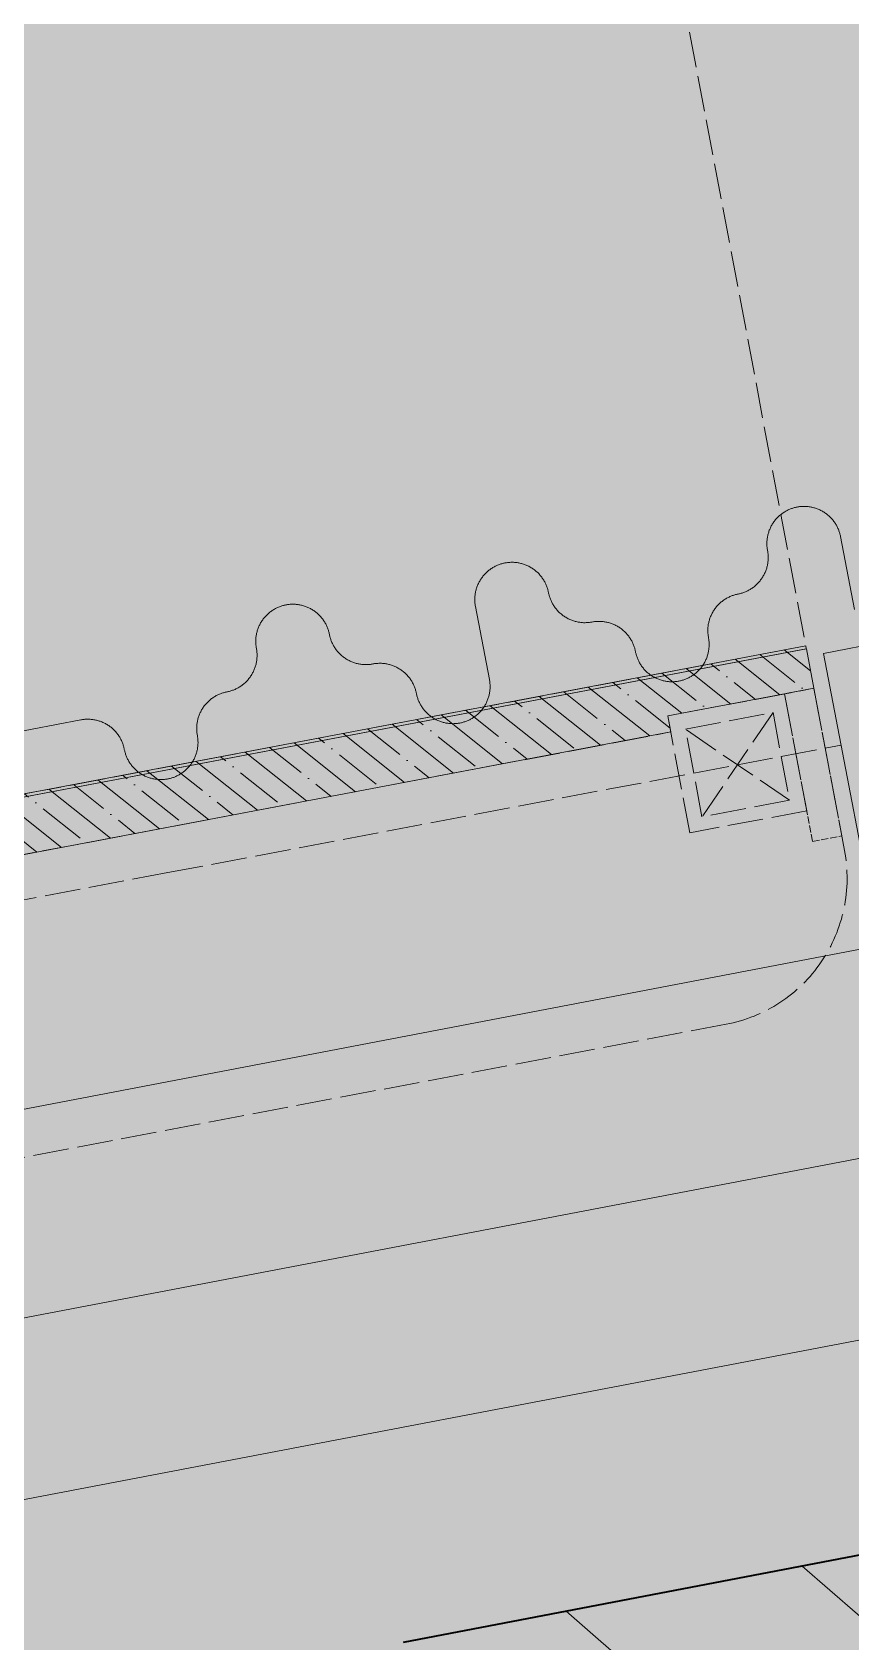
# Model space of a CAD drawing. Header units: millimetres. Extents: x 833941507 to 1669051331, y 817666127 to 1636299673.
# Drawn here: x 834548599 to 834548875, y 817983170 to 817983712 of the extents above; entities that cross this region are included whole.
import ezdxf

# ---------------------------------------------------------------- set-up
doc = ezdxf.new("R2010")
doc.units = ezdxf.units.MM
doc.header["$LTSCALE"] = 3
doc.linetypes.add('ACAD_ISO02W033', pattern=[5, 4, -1])
for name, color, linetype, lineweight in [('Hatch (LTC&CB)', 252, 'Continuous', 35), ('UAJ-08META-y', 8, 'ACAD_ISO02W033', 9), ('UAJ-08WOOD', 8, 'Continuous', 9), ('UAJ-08WOOD-h', 250, 'Continuous', 5), ('UAJ-22INWA', 6, 'Continuous', 35), ('UAJ-22INWA-h', 251, 'Continuous', 9), ('UAJ-23FLOR-h', 251, 'Continuous', 9), ('UAJ-42INFI', 1, 'Continuous', 18), ('UAJ-42INFI-h', 251, 'Continuous', 9)]:
    doc.layers.add(name, color=color, linetype=linetype, lineweight=lineweight)
doc.layers.add('UAJ-00XREF', color=7, linetype='Continuous')

# ---------------------------------------------------------------- blocks, each defined once
blk = doc.blocks.new('GBP-LTC-LB01')
at = {"layer": 'UAJ-23FLOR-h'}
h = blk.add_hatch(dxfattribs=at)
h.set_pattern_fill('EARTH,_O', color=256, scale=180, angle=45)
h.set_pattern_definition([(48.9989, (834576001.8, 818046085.3), (-112.727, 1612.5107), [1143, -1143]), (48.9989, (834575678.3, 818046366.6), (-112.727, 1612.5107), [1143, -1143]), (48.9989, (834575354.8, 818046647.8), (-112.727, 1612.5107), [1143, -1143]), (138.9989, (834575340.7, 818046849.3), (-1612.5107, -112.727), [1143, -1143]), (138.9989, (834575621.9, 818047172.8), (-1612.5107, -112.727), [1143, -1143]), (138.9989, (834575903.1, 818047496.3), (-1612.5107, -112.727), [1143, -1143])])
h.paths.add_polyline_path([(834572173.05, 818200349.17), (834310583.74, 818182062.08), (834331502.24, 817882831.69), (834364939.69, 817885169.23), (834473095.7, 818011283.6), (834480533.7, 818020120.4), (834485095.05, 818025709.55), (834491375.7, 818033619), (834497063.4, 818041013), (834493145.8, 818043678.7), (834512788.5, 818074029.25), (834518712.45, 818083675.25), (834526231.3, 818096325.1), (834534646.05, 818111073.05), (834545956, 818131981.3), (834557204.6, 818154198.8), (834564040, 818168496.8), (834570941.16, 818183576.43), (834578367.8, 818200696.3)])
h.paths.add_polyline_path([(834382131.31, 817956469.98), (834418268.73, 817958996.07), (834422062.41, 817963855.9), (834428403.04, 817964299.38), (834467239.2, 818010695.58), (834466445.21, 818021738.79), (834476097.72, 818035709.03), (834485267.1, 818048983.2), (834487014.89, 818051460.43), (834497268.33, 818067303.42), (834492893.38, 818129890.09), (834448056.59, 818126755.66), (834416896.58, 818105052.11), (834382061.37, 818080788.99), (834386167.45, 818022059.16), (834377588.38, 818021459.47)], flags=16)
edge = h.paths.add_edge_path(flags=16)
edge.add_line((834540292.29, 818142076.07), (834533466.32, 818141614.13))
edge.add_line((834533466.32, 818141614.13), (834523258.01, 818143862.71))
edge.add_line((834523258.01, 818143862.71), (834525896.87, 818155838.93))
edge.add_arc((834558382.43, 818267025.45), 115835.02, 237.2183981, 253.7131266, ccw=False)
edge.add_line((834495664.92, 818169638.25), (834498267.59, 818132356.98))
edge.add_line((834498267.59, 818132356.98), (834496346.42, 818130135.01))
edge.add_line((834496346.42, 818130135.01), (834492879.88, 818129892.67))
edge.add_line((834492879.88, 818129892.67), (834494229.58, 818110587.62))
edge.add_line((834494229.58, 818110587.62), (834496326.13, 818110708.38))
edge.add_line((834496326.13, 818110708.38), (834498420.21, 818080753.55))
edge.add_line((834498420.21, 818080753.55), (834498046.12, 818080727.4))
edge.add_line((834498046.12, 818080727.4), (834498254.52, 818077746.38))
edge.add_line((834498254.52, 818077746.38), (834503061.09, 818078082.4))
edge.add_line((834503061.09, 818078082.4), (834504979.52, 818081212.1))
edge.add_line((834504979.52, 818081212.1), (834509429.02, 818088470.93))
edge.add_line((834509429.02, 818088470.93), (834515217.16, 818097913.59))
edge.add_line((834515217.16, 818097913.59), (834526067.43, 818116415.54))
edge.add_line((834526067.43, 818116415.54), (834532489.2, 818127888.68))
edge.add_line((834532489.2, 818127888.68), (834534830.9, 818132146.3))
edge.add_line((834534830.9, 818132146.3), (834540292.29, 818142076.07))
h = blk.add_hatch(dxfattribs=at)
h.set_pattern_fill('EARTH,_O', color=256, scale=180, angle=45)
h.set_pattern_definition([(45.0000001, (-1082349.7, 54794.9), (-3e-06, 1616.4461018), [1143, -1143]), (45.0000001, (-1082652.8, 55098), (-3e-06, 1616.4461018), [1143, -1143]), (45.0000001, (-1082955.9, 55401.1), (-3e-06, 1616.4461018), [1143, -1143]), (135.0000001, (-1082955.9, 55603.1), (-1616.4461018, -3e-06), [1143, -1143]), (135.0000001, (-1082652.8, 55906.2), (-1616.4461018, -3e-06), [1143, -1143]), (135.0000001, (-1082349.7, 56209.3), (-1616.4461018, -3e-06), [1143, -1143])])
h.paths.add_polyline_path([(834669469.25, 818015499.17), (834651080.82, 818014213.79), (834651091.33, 818014066.03), (834669479.76, 818015351.52)], flags=16)
edge = h.paths.add_edge_path()
edge.add_arc((834611763.61, 818123015.07), 22001.28, 94.000719, 118.688683)
edge.add_line((834601201.89, 818142315.5), (834593918.34, 818141228.38))
edge.add_arc((834611768.4, 818123014.03), 25502.69, 93.997159, 134.421275, ccw=False)
edge.add_line((834609990.68, 818148454.69), (834618164.36, 818149025.84))
edge.add_line((834618164.36, 818149025.84), (834618408.29, 818145534.91))
edge.add_line((834618408.29, 818145534.91), (834616365.41, 818145392.16))
edge.add_line((834616365.41, 818145392.16), (834616609.39, 818141900.69))
edge.add_line((834616609.39, 818141900.69), (834611621.55, 818141552.15))
edge.add_line((834611621.55, 818141552.15), (834611377.61, 818145043.07))
edge.add_line((834611377.61, 818145043.07), (834610228.61, 818144962.74))
h.paths.add_polyline_path([(834673232.94, 818197365.88), (834607546.49, 818192773.89), (834599172.5, 818174435.3), (834588349.1, 818152374.5), (834578621.55, 818133890.65), (834568418.3, 818115665.3), (834556456.7, 818095618.3), (834546606.4, 818080041.6), (834532219.3, 818058623.75), (834523692.15, 818046595.75), (834515683.5, 818035708.5), (834508244.2, 818025929.9), (834500656.3, 818016266.1), (834489786.8, 818002934.1), (834483448.3, 817995421.3), (834478637.6, 817989841.7), (834458453.75, 817967379.3), (834441506.5, 817949096.36), (834383075.75, 817886437.08), (834482026.69, 817893354.51), (834551919.04, 817920008.6), (834634905.13, 817930637.13), (834634023, 817939309.35), (834633770.07, 817941795.89), (834633577.69, 817943687.02), (834508697.04, 817930983.61), (834507053.46, 817930191.44), (834506409.46, 817939426.96), (834507656.94, 817945566.73), (834503417.08, 818006767.03), (834503064.37, 818011762.67), (834514052.91, 818025791.94), (834520784.65, 818034889.35), (834526318.86, 818042436.94), (834532381.69, 818050705.63), (834536345.72, 818056472.68), (834542258.41, 818065225.62), (834550405.86, 818077286.91), (834561579, 818095001.96), (834574522.66, 818117080.03), (834587768.88, 818140310.21), (834609774.13, 818143594.98), (834610001.97, 818140335.89), (834634252.54, 818142031.47), (834636806.9, 818105492.47), (834642791.48, 818105913.75), (834646278.56, 818056032.58), (834640293.17, 818055614.16), (834643382.34, 818011424.91), (834641138.41, 818011267.96), (834645775.78, 817944927.87), (834639048.36, 817944243.52), (834640362.12, 817931328.11), (834651070.39, 817932706.91), (834650587.67, 817936476.13), (834685105.74, 817940896.86), (834685588.46, 817937127.64), (834691373.79, 817937868.57)])
blk = doc.blocks.new('inf_010')
at = {"layer": 'UAJ-42INFI'}
for points in [[(889561163.93, 757792734.87), (889561163.9, 757792735.15), (889561163.85, 757792735.42), (889561163.8, 757792735.7), (889561163.75, 757792735.98), (889561163.69, 757792736.26), (889561163.62, 757792736.54), (889561163.54, 757792736.82), (889561163.45, 757792737.1), (889561163.36, 757792737.39), (889561163.26, 757792737.67), (889561163.16, 757792737.95), (889561163.04, 757792738.23), (889561162.92, 757792738.51), (889561162.79, 757792738.78), (889561162.66, 757792739.06), (889561162.51, 757792739.33), (889561162.36, 757792739.61), (889561162.2, 757792739.87), (889561162.04, 757792740.14), (889561161.86, 757792740.4), (889561161.68, 757792740.66), (889561161.49, 757792740.92), (889561161.3, 757792741.17), (889561161.09, 757792741.42), (889561160.89, 757792741.66), (889561160.67, 757792741.9), (889561160.45, 757792742.13), (889561160.22, 757792742.36), (889561159.98, 757792742.58), (889561159.74, 757792742.8), (889561159.5, 757792743.01), (889561159.24, 757792743.21), (889561158.99, 757792743.41), (889561158.73, 757792743.6), (889561158.46, 757792743.78), (889561158.19, 757792743.96), (889561157.91, 757792744.12), (889561157.63, 757792744.29), (889561157.35, 757792744.44), (889561157.07, 757792744.58), (889561156.78, 757792744.72), (889561156.49, 757792744.85), (889561156.19, 757792744.98), (889561155.9, 757792745.09), (889561155.6, 757792745.2), (889561155.31, 757792745.3), (889561155.01, 757792745.39), (889561154.71, 757792745.47), (889561154.41, 757792745.54), (889561154.11, 757792745.61), (889561153.81, 757792745.67), (889561153.51, 757792745.72), (889561153.21, 757792745.77), (889561152.91, 757792745.81), (889561152.61, 757792745.83), (889561152.32, 757792745.86), (889561152.02, 757792745.87), (889561151.73, 757792745.88), (889561151.44, 757792745.88), (889561151.15, 757792745.88), (889561150.87, 757792745.87), (889561150.59, 757792745.85), (889561150.31, 757792745.82), (889561150.03, 757792745.79), (889561149.76, 757792745.76), (889561149.48, 757792745.72), (889561149.2, 757792745.67), (889561148.92, 757792745.61), (889561148.64, 757792745.55), (889561148.36, 757792745.48), (889561148.08, 757792745.4), (889561147.8, 757792745.32), (889561147.52, 757792745.22), (889561147.24, 757792745.13), (889561146.96, 757792745.02), (889561146.68, 757792744.91), (889561146.4, 757792744.78), (889561146.12, 757792744.66), (889561145.84, 757792744.52), (889561145.57, 757792744.37), (889561145.3, 757792744.22), (889561145.03, 757792744.06), (889561144.76, 757792743.9), (889561144.5, 757792743.72), (889561144.24, 757792743.54), (889561143.98, 757792743.35), (889561143.73, 757792743.16), (889561143.48, 757792742.96), (889561143.24, 757792742.75), (889561143, 757792742.53), (889561142.77, 757792742.31), (889561142.54, 757792742.08), (889561142.32, 757792741.85), (889561142.11, 757792741.6), (889561141.9, 757792741.36), (889561141.69, 757792741.11), (889561141.5, 757792740.85), (889561141.31, 757792740.59), (889561141.12, 757792740.32), (889561140.95, 757792740.05), (889561140.78, 757792739.78), (889561140.62, 757792739.5), (889561140.46, 757792739.21), (889561140.32, 757792738.93), (889561140.18, 757792738.64), (889561140.05, 757792738.35), (889561139.93, 757792738.06), (889561139.81, 757792737.76), (889561139.71, 757792737.46), (889561139.61, 757792737.17), (889561139.52, 757792736.87), (889561139.43, 757792736.57), (889561139.36, 757792736.27), (889561139.29, 757792735.97), (889561139.23, 757792735.67), (889561139.18, 757792735.37), (889561139.13, 757792735.07), (889561139.1, 757792734.77), (889561139.07, 757792734.47), (889561139.05, 757792734.18), (889561139.03, 757792733.88), (889561139.02, 757792733.59), (889561139.02, 757792733.3), (889561139.03, 757792733.02), (889561139.04, 757792732.73), (889561139.06, 757792732.45), (889561139.08, 757792732.17), (889561139.11, 757792731.9)], [(889561064.64, 757792722.97), (889561064.61, 757792723.25), (889561064.56, 757792723.52), (889561064.51, 757792723.8), (889561064.46, 757792724.08), (889561064.4, 757792724.36), (889561064.33, 757792724.64), (889561064.25, 757792724.92), (889561064.16, 757792725.2), (889561064.07, 757792725.49), (889561063.97, 757792725.77), (889561063.87, 757792726.05), (889561063.75, 757792726.33), (889561063.63, 757792726.61), (889561063.5, 757792726.88), (889561063.37, 757792727.16), (889561063.22, 757792727.43), (889561063.07, 757792727.71), (889561062.91, 757792727.97), (889561062.75, 757792728.24), (889561062.57, 757792728.5), (889561062.39, 757792728.76), (889561062.2, 757792729.02), (889561062.01, 757792729.27), (889561061.81, 757792729.52), (889561061.6, 757792729.76), (889561061.38, 757792730), (889561061.16, 757792730.23), (889561060.93, 757792730.46), (889561060.69, 757792730.68), (889561060.45, 757792730.9), (889561060.21, 757792731.11), (889561059.96, 757792731.31), (889561059.7, 757792731.51), (889561059.44, 757792731.7), (889561059.17, 757792731.88), (889561058.9, 757792732.06), (889561058.62, 757792732.22), (889561058.35, 757792732.39), (889561058.06, 757792732.54), (889561057.78, 757792732.68), (889561057.49, 757792732.82), (889561057.2, 757792732.95), (889561056.91, 757792733.08), (889561056.61, 757792733.19), (889561056.31, 757792733.3), (889561056.02, 757792733.4), (889561055.72, 757792733.49), (889561055.42, 757792733.57), (889561055.12, 757792733.65), (889561054.82, 757792733.71), (889561054.52, 757792733.77), (889561054.22, 757792733.82), (889561053.92, 757792733.87), (889561053.62, 757792733.91), (889561053.32, 757792733.93), (889561053.03, 757792733.96), (889561052.73, 757792733.97), (889561052.44, 757792733.98), (889561052.15, 757792733.98), (889561051.87, 757792733.98), (889561051.58, 757792733.97), (889561051.3, 757792733.95), (889561051.02, 757792733.92), (889561050.74, 757792733.89), (889561050.47, 757792733.86), (889561050.19, 757792733.82), (889561049.91, 757792733.77), (889561049.63, 757792733.71), (889561049.35, 757792733.65), (889561049.07, 757792733.58), (889561048.79, 757792733.5), (889561048.51, 757792733.42), (889561048.23, 757792733.32), (889561047.95, 757792733.23), (889561047.67, 757792733.12), (889561047.39, 757792733.01), (889561047.11, 757792732.88), (889561046.83, 757792732.76), (889561046.55, 757792732.62), (889561046.28, 757792732.47), (889561046.01, 757792732.32), (889561045.74, 757792732.16), (889561045.47, 757792732), (889561045.21, 757792731.82), (889561044.95, 757792731.64), (889561044.69, 757792731.45), (889561044.44, 757792731.26), (889561044.19, 757792731.06), (889561043.95, 757792730.85), (889561043.71, 757792730.63), (889561043.48, 757792730.41), (889561043.25, 757792730.18), (889561043.03, 757792729.95), (889561042.82, 757792729.71), (889561042.61, 757792729.46), (889561042.4, 757792729.21), (889561042.21, 757792728.95), (889561042.02, 757792728.69), (889561041.83, 757792728.42), (889561041.66, 757792728.15), (889561041.49, 757792727.88), (889561041.33, 757792727.6), (889561041.18, 757792727.31), (889561041.03, 757792727.03), (889561040.89, 757792726.74), (889561040.76, 757792726.45), (889561040.64, 757792726.16), (889561040.52, 757792725.86), (889561040.42, 757792725.56), (889561040.32, 757792725.27), (889561040.23, 757792724.97), (889561040.14, 757792724.67), (889561040.07, 757792724.37), (889561040, 757792724.07), (889561039.94, 757792723.77), (889561039.89, 757792723.47), (889561039.85, 757792723.17), (889561039.81, 757792722.87), (889561039.78, 757792722.57), (889561039.76, 757792722.28), (889561039.74, 757792721.98), (889561039.73, 757792721.69), (889561039.73, 757792721.4), (889561039.74, 757792721.12), (889561039.75, 757792720.83), (889561039.77, 757792720.55), (889561039.79, 757792720.27), (889561039.82, 757792720)], [(889561166.91, 757792710.05), (889561163.93, 757792734.87)], [(889561139.11, 757792731.9), (889561139.14, 757792731.62), (889561139.16, 757792731.34), (889561139.18, 757792731.06), (889561139.19, 757792730.77), (889561139.2, 757792730.49), (889561139.2, 757792730.2), (889561139.19, 757792729.91), (889561139.17, 757792729.61), (889561139.15, 757792729.32), (889561139.12, 757792729.02), (889561139.08, 757792728.72), (889561139.04, 757792728.42), (889561138.99, 757792728.12), (889561138.93, 757792727.82), (889561138.86, 757792727.52), (889561138.79, 757792727.22), (889561138.7, 757792726.92), (889561138.61, 757792726.62), (889561138.51, 757792726.33), (889561138.41, 757792726.03), (889561138.29, 757792725.73), (889561138.17, 757792725.44), (889561138.04, 757792725.15), (889561137.9, 757792724.86), (889561137.75, 757792724.58), (889561137.6, 757792724.29), (889561137.44, 757792724.01), (889561137.27, 757792723.74), (889561137.1, 757792723.47), (889561136.91, 757792723.2), (889561136.72, 757792722.94), (889561136.53, 757792722.68), (889561136.32, 757792722.43), (889561136.11, 757792722.19), (889561135.9, 757792721.94), (889561135.68, 757792721.71), (889561135.45, 757792721.48), (889561135.22, 757792721.26), (889561134.98, 757792721.04), (889561134.73, 757792720.83), (889561134.49, 757792720.63), (889561134.24, 757792720.44), (889561133.98, 757792720.25), (889561133.72, 757792720.07), (889561133.46, 757792719.89), (889561133.19, 757792719.73), (889561132.92, 757792719.57), (889561132.65, 757792719.42), (889561132.38, 757792719.27), (889561132.1, 757792719.13), (889561131.82, 757792719.01), (889561131.54, 757792718.88), (889561131.26, 757792718.77), (889561130.98, 757792718.66), (889561130.7, 757792718.57), (889561130.42, 757792718.47), (889561130.14, 757792718.39), (889561129.86, 757792718.31), (889561129.58, 757792718.24), (889561129.3, 757792718.18), (889561129.02, 757792718.12), (889561128.74, 757792718.08), (889561128.46, 757792718.03), (889561128.19, 757792718)], [(889560990.18, 757792714.05), (889560990.14, 757792714.32), (889560990.1, 757792714.6), (889560990.05, 757792714.88), (889560989.99, 757792715.15), (889560989.93, 757792715.43), (889560989.86, 757792715.72), (889560989.78, 757792716), (889560989.7, 757792716.28), (889560989.61, 757792716.56), (889560989.51, 757792716.84), (889560989.4, 757792717.12), (889560989.29, 757792717.4), (889560989.17, 757792717.68), (889560989.04, 757792717.96), (889560988.9, 757792718.24), (889560988.76, 757792718.51), (889560988.6, 757792718.78), (889560988.45, 757792719.05), (889560988.28, 757792719.32), (889560988.11, 757792719.58), (889560987.92, 757792719.84), (889560987.74, 757792720.09), (889560987.54, 757792720.35), (889560987.34, 757792720.59), (889560987.13, 757792720.84), (889560986.91, 757792721.08), (889560986.69, 757792721.31), (889560986.46, 757792721.54), (889560986.23, 757792721.76), (889560985.99, 757792721.97), (889560985.74, 757792722.18), (889560985.49, 757792722.39), (889560985.23, 757792722.58), (889560984.97, 757792722.77), (889560984.7, 757792722.95), (889560984.43, 757792723.13), (889560984.16, 757792723.3), (889560983.88, 757792723.46), (889560983.6, 757792723.61), (889560983.31, 757792723.76), (889560983.02, 757792723.9), (889560982.73, 757792724.03), (889560982.44, 757792724.15), (889560982.14, 757792724.27), (889560981.85, 757792724.37), (889560981.55, 757792724.47), (889560981.25, 757792724.56), (889560980.95, 757792724.65), (889560980.65, 757792724.72), (889560980.35, 757792724.79), (889560980.05, 757792724.85), (889560979.75, 757792724.9), (889560979.45, 757792724.94), (889560979.15, 757792724.98), (889560978.86, 757792725.01), (889560978.56, 757792725.03), (889560978.27, 757792725.05), (889560977.97, 757792725.06), (889560977.69, 757792725.06), (889560977.4, 757792725.05), (889560977.11, 757792725.04), (889560976.83, 757792725.02), (889560976.55, 757792725), (889560976.28, 757792724.97), (889560976, 757792724.93), (889560975.72, 757792724.89), (889560975.45, 757792724.84), (889560975.17, 757792724.79), (889560974.89, 757792724.72), (889560974.61, 757792724.65), (889560974.32, 757792724.58), (889560974.04, 757792724.49), (889560973.76, 757792724.4), (889560973.48, 757792724.3), (889560973.2, 757792724.19), (889560972.92, 757792724.08), (889560972.64, 757792723.96), (889560972.36, 757792723.83), (889560972.09, 757792723.69), (889560971.81, 757792723.55), (889560971.54, 757792723.4), (889560971.27, 757792723.24), (889560971.01, 757792723.07), (889560970.74, 757792722.9), (889560970.48, 757792722.72), (889560970.23, 757792722.53), (889560969.98, 757792722.33), (889560969.73, 757792722.13), (889560969.48, 757792721.92), (889560969.25, 757792721.71), (889560969.01, 757792721.48), (889560968.79, 757792721.26), (889560968.56, 757792721.02), (889560968.35, 757792720.78), (889560968.14, 757792720.53), (889560967.94, 757792720.28), (889560967.74, 757792720.02), (889560967.55, 757792719.76), (889560967.37, 757792719.5), (889560967.19, 757792719.23), (889560967.02, 757792718.95), (889560966.86, 757792718.67), (889560966.71, 757792718.39), (889560966.56, 757792718.1), (889560966.42, 757792717.82), (889560966.29, 757792717.53), (889560966.17, 757792717.23), (889560966.06, 757792716.94), (889560965.95, 757792716.64), (889560965.85, 757792716.34), (889560965.76, 757792716.04), (889560965.68, 757792715.74), (889560965.6, 757792715.44), (889560965.53, 757792715.14), (889560965.47, 757792714.84), (889560965.42, 757792714.54), (889560965.38, 757792714.24), (889560965.34, 757792713.95), (889560965.31, 757792713.65), (889560965.29, 757792713.35), (889560965.27, 757792713.06), (889560965.27, 757792712.77), (889560965.26, 757792712.48), (889560965.27, 757792712.19), (889560965.28, 757792711.91), (889560965.3, 757792711.62), (889560965.32, 757792711.35), (889560965.35, 757792711.07)], [(889561078.54, 757792712.05), (889561078.27, 757792712.02), (889561077.99, 757792711.99), (889561077.7, 757792711.97), (889561077.42, 757792711.96), (889561077.13, 757792711.96), (889561076.84, 757792711.96), (889561076.55, 757792711.97), (889561076.26, 757792711.98), (889561075.96, 757792712.01), (889561075.67, 757792712.03), (889561075.37, 757792712.07), (889561075.07, 757792712.12), (889561074.77, 757792712.17), (889561074.47, 757792712.23), (889561074.17, 757792712.3), (889561073.87, 757792712.37), (889561073.57, 757792712.45), (889561073.27, 757792712.54), (889561072.97, 757792712.64), (889561072.67, 757792712.75), (889561072.38, 757792712.86), (889561072.09, 757792712.99), (889561071.8, 757792713.12), (889561071.51, 757792713.26), (889561071.22, 757792713.4), (889561070.94, 757792713.56), (889561070.66, 757792713.72), (889561070.39, 757792713.88), (889561070.11, 757792714.06), (889561069.85, 757792714.24), (889561069.59, 757792714.43), (889561069.33, 757792714.63), (889561069.08, 757792714.83), (889561068.83, 757792715.04), (889561068.59, 757792715.26), (889561068.36, 757792715.48), (889561068.13, 757792715.71), (889561067.9, 757792715.94), (889561067.69, 757792716.18), (889561067.48, 757792716.42), (889561067.28, 757792716.67), (889561067.08, 757792716.92), (889561066.89, 757792717.18), (889561066.71, 757792717.44), (889561066.54, 757792717.7), (889561066.37, 757792717.97), (889561066.21, 757792718.23), (889561066.06, 757792718.51), (889561065.92, 757792718.78), (889561065.78, 757792719.06), (889561065.65, 757792719.33), (889561065.53, 757792719.61), (889561065.42, 757792719.89), (889561065.31, 757792720.17), (889561065.21, 757792720.45), (889561065.12, 757792720.74), (889561065.04, 757792721.02), (889561064.96, 757792721.3), (889561064.89, 757792721.58), (889561064.83, 757792721.86), (889561064.77, 757792722.14), (889561064.72, 757792722.42), (889561064.68, 757792722.7), (889561064.64, 757792722.97)], [(889561039.82, 757792720), (889561042.8, 757792695.17)], [(889561128.19, 757792718), (889561127.91, 757792717.96), (889561127.63, 757792717.92), (889561127.36, 757792717.87), (889561127.08, 757792717.81), (889561126.8, 757792717.75), (889561126.52, 757792717.68), (889561126.23, 757792717.6), (889561125.95, 757792717.52), (889561125.67, 757792717.43), (889561125.39, 757792717.33), (889561125.11, 757792717.22), (889561124.83, 757792717.11), (889561124.55, 757792716.99), (889561124.27, 757792716.86), (889561124, 757792716.72), (889561123.72, 757792716.58), (889561123.45, 757792716.43), (889561123.18, 757792716.27), (889561122.91, 757792716.1), (889561122.65, 757792715.93), (889561122.39, 757792715.75), (889561122.14, 757792715.56), (889561121.88, 757792715.36), (889561121.64, 757792715.16), (889561121.39, 757792714.95), (889561121.16, 757792714.73), (889561120.92, 757792714.51), (889561120.7, 757792714.28), (889561120.47, 757792714.05), (889561120.26, 757792713.81), (889561120.05, 757792713.56), (889561119.85, 757792713.31), (889561119.65, 757792713.05), (889561119.46, 757792712.79), (889561119.28, 757792712.52), (889561119.1, 757792712.25), (889561118.93, 757792711.98), (889561118.77, 757792711.7), (889561118.62, 757792711.42), (889561118.47, 757792711.13), (889561118.33, 757792710.84), (889561118.2, 757792710.55), (889561118.08, 757792710.26), (889561117.97, 757792709.96), (889561117.86, 757792709.67), (889561117.76, 757792709.37), (889561117.67, 757792709.07), (889561117.59, 757792708.77), (889561117.51, 757792708.47), (889561117.44, 757792708.17), (889561117.38, 757792707.87), (889561117.33, 757792707.57), (889561117.29, 757792707.27), (889561117.25, 757792706.97), (889561117.22, 757792706.68), (889561117.2, 757792706.38), (889561117.18, 757792706.09), (889561117.18, 757792705.8), (889561117.17, 757792705.51), (889561117.18, 757792705.22), (889561117.19, 757792704.93), (889561117.21, 757792704.65), (889561117.23, 757792704.37), (889561117.26, 757792704.1)], [(889560965.35, 757792711.07), (889560965.38, 757792710.79), (889560965.41, 757792710.52), (889560965.42, 757792710.23), (889560965.44, 757792709.95), (889560965.44, 757792709.66), (889560965.44, 757792709.37), (889560965.43, 757792709.08), (889560965.42, 757792708.79), (889560965.39, 757792708.49), (889560965.36, 757792708.19), (889560965.33, 757792707.9), (889560965.28, 757792707.6), (889560965.23, 757792707.3), (889560965.17, 757792707), (889560965.1, 757792706.7), (889560965.03, 757792706.4), (889560964.95, 757792706.1), (889560964.86, 757792705.8), (889560964.76, 757792705.5), (889560964.65, 757792705.2), (889560964.54, 757792704.91), (889560964.41, 757792704.62), (889560964.28, 757792704.32), (889560964.14, 757792704.04), (889560964, 757792703.75), (889560963.84, 757792703.47), (889560963.68, 757792703.19), (889560963.51, 757792702.91), (889560963.34, 757792702.64), (889560963.16, 757792702.38), (889560962.97, 757792702.12), (889560962.77, 757792701.86), (889560962.57, 757792701.61), (889560962.36, 757792701.36), (889560962.14, 757792701.12), (889560961.92, 757792700.88), (889560961.69, 757792700.66), (889560961.46, 757792700.43), (889560961.22, 757792700.22), (889560960.98, 757792700.01), (889560960.73, 757792699.81), (889560960.48, 757792699.61), (889560960.22, 757792699.42), (889560959.96, 757792699.24), (889560959.7, 757792699.07), (889560959.43, 757792698.9), (889560959.17, 757792698.74), (889560958.89, 757792698.59), (889560958.62, 757792698.45), (889560958.34, 757792698.31), (889560958.07, 757792698.18), (889560957.79, 757792698.06), (889560957.51, 757792697.95), (889560957.23, 757792697.84), (889560956.94, 757792697.74), (889560956.66, 757792697.65), (889560956.38, 757792697.57), (889560956.1, 757792697.49), (889560955.82, 757792697.42), (889560955.54, 757792697.36), (889560955.26, 757792697.3), (889560954.98, 757792697.25), (889560954.7, 757792697.21), (889560954.43, 757792697.17)], [(889561004.07, 757792703.12), (889561003.8, 757792703.09), (889561003.52, 757792703.07), (889561003.24, 757792703.05), (889561002.95, 757792703.04), (889561002.67, 757792703.03), (889561002.38, 757792703.03), (889561002.08, 757792703.04), (889561001.79, 757792703.06), (889561001.5, 757792703.08), (889561001.2, 757792703.11), (889561000.9, 757792703.15), (889561000.6, 757792703.19), (889561000.3, 757792703.24), (889561000, 757792703.3), (889560999.7, 757792703.37), (889560999.4, 757792703.45), (889560999.1, 757792703.53), (889560998.8, 757792703.62), (889560998.5, 757792703.72), (889560998.21, 757792703.82), (889560997.91, 757792703.94), (889560997.62, 757792704.06), (889560997.33, 757792704.19), (889560997.04, 757792704.33), (889560996.75, 757792704.48), (889560996.47, 757792704.63), (889560996.19, 757792704.79), (889560995.92, 757792704.96), (889560995.65, 757792705.14), (889560995.38, 757792705.32), (889560995.12, 757792705.51), (889560994.86, 757792705.7), (889560994.61, 757792705.91), (889560994.36, 757792706.12), (889560994.12, 757792706.33), (889560993.89, 757792706.56), (889560993.66, 757792706.78), (889560993.44, 757792707.02), (889560993.22, 757792707.25), (889560993.01, 757792707.5), (889560992.81, 757792707.74), (889560992.61, 757792708), (889560992.43, 757792708.25), (889560992.25, 757792708.51), (889560992.07, 757792708.77), (889560991.9, 757792709.04), (889560991.75, 757792709.31), (889560991.59, 757792709.58), (889560991.45, 757792709.86), (889560991.31, 757792710.13), (889560991.19, 757792710.41), (889560991.06, 757792710.69), (889560990.95, 757792710.97), (889560990.84, 757792711.25), (889560990.74, 757792711.53), (889560990.65, 757792711.81), (889560990.57, 757792712.09), (889560990.49, 757792712.37), (889560990.42, 757792712.66), (889560990.36, 757792712.94), (889560990.3, 757792713.22), (889560990.25, 757792713.49), (889560990.21, 757792713.77), (889560990.18, 757792714.05)], [(889561092.44, 757792701.12), (889561092.4, 757792701.4), (889561092.36, 757792701.67), (889561092.31, 757792701.95), (889561092.26, 757792702.23), (889561092.19, 757792702.51), (889561092.12, 757792702.79), (889561092.05, 757792703.07), (889561091.96, 757792703.36), (889561091.87, 757792703.64), (889561091.77, 757792703.92), (889561091.67, 757792704.2), (889561091.55, 757792704.48), (889561091.43, 757792704.76), (889561091.3, 757792705.04), (889561091.16, 757792705.31), (889561091.02, 757792705.59), (889561090.87, 757792705.86), (889561090.71, 757792706.13), (889561090.54, 757792706.39), (889561090.37, 757792706.66), (889561090.19, 757792706.92), (889561090, 757792707.17), (889561089.81, 757792707.42), (889561089.6, 757792707.67), (889561089.39, 757792707.91), (889561089.18, 757792708.15), (889561088.96, 757792708.39), (889561088.73, 757792708.61), (889561088.49, 757792708.83), (889561088.25, 757792709.05), (889561088, 757792709.26), (889561087.75, 757792709.46), (889561087.5, 757792709.66), (889561087.23, 757792709.85), (889561086.97, 757792710.03), (889561086.7, 757792710.21), (889561086.42, 757792710.38), (889561086.14, 757792710.54), (889561085.86, 757792710.69), (889561085.58, 757792710.84), (889561085.29, 757792710.98), (889561085, 757792711.11), (889561084.7, 757792711.23), (889561084.41, 757792711.34), (889561084.11, 757792711.45), (889561083.81, 757792711.55), (889561083.51, 757792711.64), (889561083.21, 757792711.72), (889561082.91, 757792711.8), (889561082.61, 757792711.87), (889561082.31, 757792711.92), (889561082.01, 757792711.98), (889561081.71, 757792712.02), (889561081.42, 757792712.06), (889561081.12, 757792712.09), (889561080.82, 757792712.11), (889561080.53, 757792712.13), (889561080.24, 757792712.13), (889561079.95, 757792712.13), (889561079.66, 757792712.13), (889561079.38, 757792712.12), (889561079.1, 757792712.1), (889561078.82, 757792712.08), (889561078.54, 757792712.05)], [(889561017.97, 757792692.2), (889561017.94, 757792692.47), (889561017.89, 757792692.75), (889561017.84, 757792693.03), (889561017.79, 757792693.31), (889561017.73, 757792693.59), (889561017.66, 757792693.87), (889561017.58, 757792694.15), (889561017.49, 757792694.43), (889561017.4, 757792694.71), (889561017.3, 757792694.99), (889561017.2, 757792695.28), (889561017.08, 757792695.56), (889561016.96, 757792695.83), (889561016.83, 757792696.11), (889561016.7, 757792696.39), (889561016.55, 757792696.66), (889561016.4, 757792696.93), (889561016.24, 757792697.2), (889561016.08, 757792697.47), (889561015.9, 757792697.73), (889561015.72, 757792697.99), (889561015.53, 757792698.25), (889561015.34, 757792698.5), (889561015.14, 757792698.75), (889561014.93, 757792698.99), (889561014.71, 757792699.23), (889561014.49, 757792699.46), (889561014.26, 757792699.69), (889561014.02, 757792699.91), (889561013.78, 757792700.13), (889561013.54, 757792700.33), (889561013.29, 757792700.54), (889561013.03, 757792700.73), (889561012.77, 757792700.92), (889561012.5, 757792701.11), (889561012.23, 757792701.28), (889561011.95, 757792701.45), (889561011.68, 757792701.61), (889561011.39, 757792701.77), (889561011.11, 757792701.91), (889561010.82, 757792702.05), (889561010.53, 757792702.18), (889561010.24, 757792702.3), (889561009.94, 757792702.42), (889561009.64, 757792702.52), (889561009.35, 757792702.62), (889561009.05, 757792702.71), (889561008.75, 757792702.8), (889561008.45, 757792702.87), (889561008.15, 757792702.94), (889561007.85, 757792703), (889561007.55, 757792703.05), (889561007.25, 757792703.1), (889561006.95, 757792703.13), (889561006.65, 757792703.16), (889561006.36, 757792703.18), (889561006.06, 757792703.2), (889561005.77, 757792703.21), (889561005.48, 757792703.21), (889561005.2, 757792703.2), (889561004.91, 757792703.19), (889561004.63, 757792703.18), (889561004.35, 757792703.15), (889561004.07, 757792703.12)], [(889561117.26, 757792704.1), (889561117.29, 757792703.82), (889561117.32, 757792703.54), (889561117.33, 757792703.26), (889561117.35, 757792702.98), (889561117.35, 757792702.69), (889561117.35, 757792702.4), (889561117.34, 757792702.11), (889561117.33, 757792701.81), (889561117.3, 757792701.52), (889561117.27, 757792701.22), (889561117.24, 757792700.92), (889561117.19, 757792700.63), (889561117.14, 757792700.33), (889561117.08, 757792700.03), (889561117.01, 757792699.72), (889561116.94, 757792699.42), (889561116.86, 757792699.12), (889561116.76, 757792698.83), (889561116.67, 757792698.53), (889561116.56, 757792698.23), (889561116.44, 757792697.94), (889561116.32, 757792697.64), (889561116.19, 757792697.35), (889561116.05, 757792697.06), (889561115.91, 757792696.78), (889561115.75, 757792696.5), (889561115.59, 757792696.22), (889561115.42, 757792695.94), (889561115.25, 757792695.67), (889561115.07, 757792695.4), (889561114.88, 757792695.14), (889561114.68, 757792694.89), (889561114.48, 757792694.63), (889561114.27, 757792694.39), (889561114.05, 757792694.15), (889561113.83, 757792693.91), (889561113.6, 757792693.68), (889561113.37, 757792693.46), (889561113.13, 757792693.25), (889561112.89, 757792693.04), (889561112.64, 757792692.83), (889561112.39, 757792692.64), (889561112.13, 757792692.45), (889561111.87, 757792692.27), (889561111.61, 757792692.09), (889561111.34, 757792691.93), (889561111.07, 757792691.77), (889561110.8, 757792691.62), (889561110.53, 757792691.47), (889561110.25, 757792691.34), (889561109.98, 757792691.21), (889561109.7, 757792691.09), (889561109.42, 757792690.97), (889561109.14, 757792690.87), (889561108.85, 757792690.77), (889561108.57, 757792690.68), (889561108.29, 757792690.59), (889561108.01, 757792690.52), (889561107.73, 757792690.45), (889561107.45, 757792690.38), (889561107.17, 757792690.33), (889561106.89, 757792690.28), (889561106.61, 757792690.24), (889561106.34, 757792690.2), (889561106.06, 757792690.17), (889561105.78, 757792690.15), (889561105.5, 757792690.13), (889561105.22, 757792690.12), (889561104.93, 757792690.11), (889561104.64, 757792690.11), (889561104.35, 757792690.12), (889561104.06, 757792690.14), (889561103.76, 757792690.16), (889561103.46, 757792690.19), (889561103.17, 757792690.22), (889561102.87, 757792690.27), (889561102.57, 757792690.32), (889561102.27, 757792690.38), (889561101.97, 757792690.45), (889561101.67, 757792690.52), (889561101.37, 757792690.61), (889561101.07, 757792690.7), (889561100.77, 757792690.8), (889561100.47, 757792690.9), (889561100.18, 757792691.02), (889561099.88, 757792691.14), (889561099.59, 757792691.27), (889561099.3, 757792691.41), (889561099.02, 757792691.55), (889561098.74, 757792691.71), (889561098.46, 757792691.87), (889561098.18, 757792692.04), (889561097.91, 757792692.21), (889561097.65, 757792692.4), (889561097.38, 757792692.59), (889561097.13, 757792692.78), (889561096.87, 757792692.99), (889561096.63, 757792693.2), (889561096.39, 757792693.41), (889561096.15, 757792693.63), (889561095.92, 757792693.86), (889561095.7, 757792694.09), (889561095.49, 757792694.33), (889561095.28, 757792694.57), (889561095.07, 757792694.82), (889561094.88, 757792695.07), (889561094.69, 757792695.33), (889561094.51, 757792695.59), (889561094.34, 757792695.85), (889561094.17, 757792696.12), (889561094.01, 757792696.39), (889561093.86, 757792696.66), (889561093.71, 757792696.93), (889561093.58, 757792697.21), (889561093.45, 757792697.49), (889561093.33, 757792697.77), (889561093.21, 757792698.05), (889561093.11, 757792698.33), (889561093.01, 757792698.61), (889561092.92, 757792698.89), (889561092.83, 757792699.17), (889561092.76, 757792699.45), (889561092.69, 757792699.73), (889561092.62, 757792700.01), (889561092.57, 757792700.29), (889561092.52, 757792700.57), (889561092.48, 757792700.85), (889561092.44, 757792701.12)], [(889560954.43, 757792697.17), (889560954.15, 757792697.14), (889560953.88, 757792697.09), (889560953.6, 757792697.04), (889560953.32, 757792696.99), (889560953.04, 757792696.92), (889560952.76, 757792696.85), (889560952.48, 757792696.78), (889560952.2, 757792696.69), (889560951.91, 757792696.6), (889560951.63, 757792696.5), (889560951.35, 757792696.4), (889560951.07, 757792696.28), (889560950.79, 757792696.16), (889560950.52, 757792696.03), (889560950.24, 757792695.9), (889560949.97, 757792695.75), (889560949.69, 757792695.6), (889560949.42, 757792695.44), (889560949.16, 757792695.28), (889560948.9, 757792695.1), (889560948.64, 757792694.92), (889560948.38, 757792694.73), (889560948.13, 757792694.54), (889560947.88, 757792694.33), (889560947.64, 757792694.13), (889560947.4, 757792693.91), (889560947.17, 757792693.69), (889560946.94, 757792693.46), (889560946.72, 757792693.22), (889560946.5, 757792692.98), (889560946.29, 757792692.74), (889560946.09, 757792692.48), (889560945.89, 757792692.23), (889560945.7, 757792691.97), (889560945.52, 757792691.7), (889560945.34, 757792691.43), (889560945.18, 757792691.15), (889560945.01, 757792690.87), (889560944.86, 757792690.59), (889560944.71, 757792690.31), (889560944.58, 757792690.02), (889560944.45, 757792689.73), (889560944.32, 757792689.43), (889560944.21, 757792689.14), (889560944.1, 757792688.84), (889560944, 757792688.54), (889560943.91, 757792688.25), (889560943.83, 757792687.95), (889560943.75, 757792687.65), (889560943.69, 757792687.35), (889560943.63, 757792687.05), (889560943.58, 757792686.75), (889560943.53, 757792686.45), (889560943.49, 757792686.15), (889560943.46, 757792685.85), (889560943.44, 757792685.56), (889560943.43, 757792685.26), (889560943.42, 757792684.97), (889560943.42, 757792684.68), (889560943.42, 757792684.39), (889560943.43, 757792684.11), (889560943.45, 757792683.83), (889560943.48, 757792683.55), (889560943.51, 757792683.27)], [(889561042.8, 757792695.17), (889561042.83, 757792694.9), (889561042.85, 757792694.62), (889561042.87, 757792694.34), (889561042.88, 757792694.05), (889561042.88, 757792693.76), (889561042.88, 757792693.47), (889561042.87, 757792693.18), (889561042.86, 757792692.89), (889561042.84, 757792692.59), (889561042.81, 757792692.3), (889561042.77, 757792692), (889561042.73, 757792691.7), (889561042.67, 757792691.4), (889561042.61, 757792691.1), (889561042.55, 757792690.8), (889561042.47, 757792690.5), (889561042.39, 757792690.2), (889561042.3, 757792689.9), (889561042.2, 757792689.6), (889561042.09, 757792689.31), (889561041.98, 757792689.01), (889561041.85, 757792688.72), (889561041.72, 757792688.43), (889561041.59, 757792688.14), (889561041.44, 757792687.85), (889561041.29, 757792687.57), (889561041.13, 757792687.29), (889561040.96, 757792687.02), (889561040.78, 757792686.75), (889561040.6, 757792686.48), (889561040.41, 757792686.22), (889561040.21, 757792685.96), (889561040.01, 757792685.71), (889561039.8, 757792685.46), (889561039.58, 757792685.22), (889561039.36, 757792684.99), (889561039.13, 757792684.76), (889561038.9, 757792684.54), (889561038.66, 757792684.32), (889561038.42, 757792684.11), (889561038.17, 757792683.91), (889561037.92, 757792683.71), (889561037.67, 757792683.52), (889561037.41, 757792683.34), (889561037.14, 757792683.17), (889561036.88, 757792683), (889561036.61, 757792682.84), (889561036.34, 757792682.69), (889561036.06, 757792682.55), (889561035.79, 757792682.41), (889561035.51, 757792682.28), (889561035.23, 757792682.16), (889561034.95, 757792682.05), (889561034.67, 757792681.94), (889561034.39, 757792681.84), (889561034.1, 757792681.75), (889561033.82, 757792681.67), (889561033.54, 757792681.59), (889561033.26, 757792681.52), (889561032.98, 757792681.46), (889561032.7, 757792681.4), (889561032.42, 757792681.35), (889561032.15, 757792681.31), (889561031.87, 757792681.27), (889561031.6, 757792681.24), (889561031.32, 757792681.22), (889561031.03, 757792681.2), (889561030.75, 757792681.19), (889561030.46, 757792681.19), (889561030.17, 757792681.19), (889561029.88, 757792681.2), (889561029.59, 757792681.21), (889561029.29, 757792681.23), (889561029, 757792681.26), (889561028.7, 757792681.3), (889561028.4, 757792681.34), (889561028.1, 757792681.4), (889561027.8, 757792681.46), (889561027.5, 757792681.52), (889561027.2, 757792681.6), (889561026.9, 757792681.68), (889561026.6, 757792681.77), (889561026.3, 757792681.87), (889561026, 757792681.98), (889561025.71, 757792682.09), (889561025.42, 757792682.21), (889561025.13, 757792682.35), (889561024.84, 757792682.48), (889561024.55, 757792682.63), (889561024.27, 757792682.78), (889561023.99, 757792682.94), (889561023.72, 757792683.11), (889561023.45, 757792683.29), (889561023.18, 757792683.47), (889561022.92, 757792683.66), (889561022.66, 757792683.86), (889561022.41, 757792684.06), (889561022.16, 757792684.27), (889561021.92, 757792684.49), (889561021.69, 757792684.71), (889561021.46, 757792684.94), (889561021.23, 757792685.17), (889561021.02, 757792685.41), (889561020.81, 757792685.65), (889561020.61, 757792685.9), (889561020.41, 757792686.15), (889561020.22, 757792686.4), (889561020.04, 757792686.66), (889561019.87, 757792686.93), (889561019.7, 757792687.19), (889561019.54, 757792687.46), (889561019.39, 757792687.73), (889561019.25, 757792688.01), (889561019.11, 757792688.28), (889561018.98, 757792688.56), (889561018.86, 757792688.84), (889561018.75, 757792689.12), (889561018.64, 757792689.4), (889561018.54, 757792689.68), (889561018.45, 757792689.96), (889561018.37, 757792690.25), (889561018.29, 757792690.53), (889561018.22, 757792690.81), (889561018.16, 757792691.09), (889561018.1, 757792691.37), (889561018.05, 757792691.65), (889561018.01, 757792691.92), (889561017.97, 757792692.2)], [(889560904.78, 757792691.22), (889560879.96, 757792688.25)], [(889560918.68, 757792680.3), (889560918.65, 757792680.57), (889560918.6, 757792680.85), (889560918.56, 757792681.13), (889560918.5, 757792681.41), (889560918.44, 757792681.69), (889560918.37, 757792681.97), (889560918.29, 757792682.25), (889560918.21, 757792682.53), (889560918.11, 757792682.81), (889560918.02, 757792683.09), (889560917.91, 757792683.38), (889560917.79, 757792683.66), (889560917.67, 757792683.93), (889560917.54, 757792684.21), (889560917.41, 757792684.49), (889560917.26, 757792684.76), (889560917.11, 757792685.03), (889560916.95, 757792685.3), (889560916.79, 757792685.57), (889560916.61, 757792685.83), (889560916.43, 757792686.09), (889560916.24, 757792686.35), (889560916.05, 757792686.6), (889560915.85, 757792686.85), (889560915.64, 757792687.09), (889560915.42, 757792687.33), (889560915.2, 757792687.56), (889560914.97, 757792687.79), (889560914.74, 757792688.01), (889560914.49, 757792688.23), (889560914.25, 757792688.44), (889560914, 757792688.64), (889560913.74, 757792688.83), (889560913.48, 757792689.02), (889560913.21, 757792689.21), (889560912.94, 757792689.38), (889560912.67, 757792689.55), (889560912.39, 757792689.71), (889560912.1, 757792689.87), (889560911.82, 757792690.01), (889560911.53, 757792690.15), (889560911.24, 757792690.28), (889560910.95, 757792690.4), (889560910.65, 757792690.52), (889560910.35, 757792690.63), (889560910.06, 757792690.72), (889560909.76, 757792690.81), (889560909.46, 757792690.9), (889560909.16, 757792690.97), (889560908.86, 757792691.04), (889560908.56, 757792691.1), (889560908.26, 757792691.15), (889560907.96, 757792691.2), (889560907.66, 757792691.23), (889560907.36, 757792691.26), (889560907.07, 757792691.29), (889560906.77, 757792691.3), (889560906.48, 757792691.31), (889560906.19, 757792691.31), (889560905.91, 757792691.31), (889560905.62, 757792691.29), (889560905.34, 757792691.28), (889560905.06, 757792691.25), (889560904.78, 757792691.22)], [(889560943.51, 757792683.27), (889560943.54, 757792683), (889560943.56, 757792682.72), (889560943.58, 757792682.44), (889560943.59, 757792682.15), (889560943.59, 757792681.86), (889560943.59, 757792681.57), (889560943.58, 757792681.28), (889560943.57, 757792680.99), (889560943.55, 757792680.69), (889560943.52, 757792680.4), (889560943.48, 757792680.1), (889560943.44, 757792679.8), (889560943.38, 757792679.5), (889560943.32, 757792679.2), (889560943.26, 757792678.9), (889560943.18, 757792678.6), (889560943.1, 757792678.3), (889560943.01, 757792678), (889560942.91, 757792677.7), (889560942.8, 757792677.41), (889560942.69, 757792677.11), (889560942.57, 757792676.82), (889560942.43, 757792676.53), (889560942.3, 757792676.24), (889560942.15, 757792675.95), (889560942, 757792675.67), (889560941.84, 757792675.39), (889560941.67, 757792675.12), (889560941.49, 757792674.85), (889560941.31, 757792674.58), (889560941.12, 757792674.32), (889560940.92, 757792674.06), (889560940.72, 757792673.81), (889560940.51, 757792673.56), (889560940.29, 757792673.32), (889560940.07, 757792673.09), (889560939.84, 757792672.86), (889560939.61, 757792672.64), (889560939.37, 757792672.42), (889560939.13, 757792672.21), (889560938.88, 757792672.01), (889560938.63, 757792671.81), (889560938.38, 757792671.63), (889560938.12, 757792671.44), (889560937.85, 757792671.27), (889560937.59, 757792671.1), (889560937.32, 757792670.94), (889560937.05, 757792670.79), (889560936.77, 757792670.65), (889560936.5, 757792670.51), (889560936.22, 757792670.38), (889560935.94, 757792670.26), (889560935.66, 757792670.15), (889560935.38, 757792670.04), (889560935.1, 757792669.94), (889560934.82, 757792669.85), (889560934.53, 757792669.77), (889560934.25, 757792669.69), (889560933.97, 757792669.62), (889560933.69, 757792669.56), (889560933.41, 757792669.5), (889560933.13, 757792669.45), (889560932.86, 757792669.41), (889560932.58, 757792669.37), (889560932.31, 757792669.34), (889560932.03, 757792669.32), (889560931.75, 757792669.3), (889560931.46, 757792669.29), (889560931.17, 757792669.29), (889560930.88, 757792669.29), (889560930.59, 757792669.3), (889560930.3, 757792669.31), (889560930, 757792669.33), (889560929.71, 757792669.36), (889560929.41, 757792669.4), (889560929.11, 757792669.44), (889560928.81, 757792669.5), (889560928.51, 757792669.56), (889560928.21, 757792669.62), (889560927.91, 757792669.7), (889560927.61, 757792669.78), (889560927.31, 757792669.87), (889560927.01, 757792669.97), (889560926.72, 757792670.08), (889560926.42, 757792670.19), (889560926.13, 757792670.31), (889560925.84, 757792670.45), (889560925.55, 757792670.58), (889560925.26, 757792670.73), (889560924.98, 757792670.88), (889560924.7, 757792671.04), (889560924.43, 757792671.21), (889560924.16, 757792671.39), (889560923.89, 757792671.57), (889560923.63, 757792671.76), (889560923.37, 757792671.96), (889560923.12, 757792672.16), (889560922.87, 757792672.37), (889560922.63, 757792672.59), (889560922.4, 757792672.81), (889560922.17, 757792673.04), (889560921.95, 757792673.27), (889560921.73, 757792673.51), (889560921.52, 757792673.75), (889560921.32, 757792674), (889560921.12, 757792674.25), (889560920.93, 757792674.5), (889560920.75, 757792674.76), (889560920.58, 757792675.03), (889560920.41, 757792675.29), (889560920.25, 757792675.56), (889560920.1, 757792675.83), (889560919.96, 757792676.11), (889560919.82, 757792676.38), (889560919.69, 757792676.66), (889560919.57, 757792676.94), (889560919.46, 757792677.22), (889560919.35, 757792677.5), (889560919.25, 757792677.78), (889560919.16, 757792678.06), (889560919.08, 757792678.35), (889560919, 757792678.63), (889560918.93, 757792678.91), (889560918.87, 757792679.19), (889560918.81, 757792679.47), (889560918.76, 757792679.75), (889560918.72, 757792680.02), (889560918.68, 757792680.3)]]:
    blk.add_lwpolyline(points, dxfattribs=at)
blk = doc.blocks.new('3A35X-MADL-P-LT-B01-0')
at = {"layer": 'UAJ-08WOOD-h'}
h = blk.add_hatch(dxfattribs=at)
h.set_pattern_fill('ANSI35', color=256, scale=2, angle=2.5265)
h.set_pattern_definition([(321.525412, (834540678.185, 817917432.155), (7.9015268, 9.942629), []), (321.525412, (834540679.206, 817917423.233), (7.9015268, 9.942629), [15.875, -3.175, 0, -3.175])])
h.paths.add_polyline_path([(834548862.23, 817983490.97), (834548813.1, 817983481.67), (834548814.13, 817983476.28), (834548470.23, 817983411.16), (834548469.21, 817983416.56), (834548420.08, 817983407.26), (834548417.39, 817983421.51), (834548859.53, 817983505.22)])
at = {"layer": 'UAJ-22INWA-h'}
h = blk.add_hatch(dxfattribs=at)
h.set_pattern_fill('ANSI31', color=256, scale=20, angle=90)
h.set_pattern_definition([(138.99891, (834576001.76, 818046085.34), (-41.66066, -47.923265), [])])
h.paths.add_polyline_path([(834548754.24, 817983033.43), (834549267.17, 817983131.58), (834549514.31, 817982007.24), (834549651.79, 817982033.88), (834549374.66, 817983294.69), (834548724.18, 817983170.22)])
at = {"layer": 'UAJ-08META-y', "elevation": 0}
for points in [[(834548859.53, 817983505.22), (834548417.39, 817983421.51), (834548336.46, 817983848.91, -0.414214), (834548348.41, 817983866.44), (834548761.08, 817983944.57, -0.414214), (834548778.61, 817983932.62)], [(834548421.11, 817983401.86), (834548420.08, 817983407.26), (834548469.21, 817983416.56), (834548470.23, 817983411.16), (834548814.13, 817983476.28), (834548813.1, 817983481.67), (834548862.23, 817983490.97), (834548872.55, 817983436.45, -0.414214), (834548832.73, 817983378.02), (834548488.84, 817983312.91, -0.414214), (834548430.41, 817983352.74)]]:
    blk.add_lwpolyline(points, format="xyb", close=True, dxfattribs=at)
for points in [[(834548852.41, 817983489.11), (834548859.85, 817983449.81), (834548820.55, 817983442.37), (834548813.1, 817983481.67), (834548852.41, 817983489.11)], [(834548848.51, 817983482.8), (834548824.62, 817983447.74)], [(834548854.09, 817983453.32), (834548819.04, 817983477.22)], [(834548644.97, 817983428.99), (834548871.42, 817983471.87)], [(834548644.97, 817983428.99), (834548419.44, 817983386.29)]]:
    blk.add_lwpolyline(points, dxfattribs=at)
at = {"layer": 'UAJ-08META-y', "ltscale": 0.2, "elevation": 0}
blk.add_lwpolyline([(834548871.62, 817983441.38), (834548862.23, 817983490.97), (834548852.41, 817983489.11), (834548861.8, 817983439.52)], close=True, dxfattribs=at)
at = {"layer": 'UAJ-08META-y', "elevation": 0}
blk.add_lwpolyline([(834548848.51, 817983482.8), (834548854.09, 817983453.32), (834548824.62, 817983447.74), (834548819.04, 817983477.22)], close=True, dxfattribs=at)
at = {"layer": 'UAJ-08WOOD', "elevation": 0}
for points in [[(834548859.71, 817983504.24), (834548859.53, 817983505.22), (834548417.38, 817983421.52), (834548417.57, 817983420.54)], [(834548859.72, 817983504.24), (834548417.57, 817983420.52), (834548420.08, 817983407.26), (834548469.21, 817983416.56), (834548470.23, 817983411.16), (834548814.13, 817983476.28), (834548813.1, 817983481.67), (834548852.89, 817983489.2), (834548862.23, 817983490.97)]]:
    blk.add_lwpolyline(points, close=True, dxfattribs=at)
at = {"layer": 'UAJ-22INWA'}
blk.add_lwpolyline([(834548754.24, 817983033.43), (834549267.17, 817983131.58), (834549514.31, 817982007.24), (834549651.79, 817982033.88), (834549374.66, 817983294.69), (834548724.18, 817983170.22)], dxfattribs=at)
at = {"layer": 'UAJ-42INFI'}
for p, q in [((834548865.53, 817983502.71), (834549170.9, 817983561.14)), ((834548865.53, 817983502.71, 0), (834548897.24, 817983336.68, 0)), ((834548897.24, 817983336.68, 0), (834548445.37, 817983250.41, 0)), ((834548956.9, 817983287), (834548406.69, 817983181.94, -0.02))]:
    blk.add_line(p, q, dxfattribs=at)
at = {"layer": 'UAJ-42INFI-h'}
blk.add_line((834548152.09, 817983264.37), (834549189.69, 817983462.93), dxfattribs=at)
at = {"rotation": 3.998908525164564}
blk.add_blockref('inf_010', (-0.01, 0.01), dxfattribs=at)

msp = doc.modelspace()

# ---------------------------------------------------------------- hatches: boundary and pattern name
at = {"layer": 'Hatch (LTC&CB)'}
h = msp.add_hatch(dxfattribs=at)
h.set_pattern_fill('ANSI38', color=256, scale=100)
h.set_pattern_definition([(318.99984, (834479093.73, 818230174.15), (208.29942, 239.6197), []), (48.99984, (834479093.73, 818230174.15), (176.97914, 687.53882), [793.75, -476.25])])
edge = h.paths.add_edge_path()
edge.add_line((834601196.19, 818142314.52), (834603754.26, 818142696.37))
edge.add_line((834603754.26, 818142696.37), (834603901.9, 818141707.33))
edge.add_line((834603901.9, 818141707.33), (834603810.47, 818141693.69))
edge.add_arc((834611763.29, 818123016.36), 20300, 113.064358, 141.357581)
edge.add_line((834595907.81, 818135692.86), (834595395.45, 818135656.86))
edge.add_line((834595395.45, 818135656.86), (834583111.72, 818114341.03))
edge.add_line((834583111.72, 818114341.03), (834578121.58, 818106513.89))
edge.add_line((834578121.58, 818106513.89), (834575731.65, 818102809.5))
edge.add_line((834575731.65, 818102809.5), (834574387.45, 818100725.98))
edge.add_line((834574387.45, 818100725.98), (834573113.98, 818098752.1))
edge.add_line((834573113.98, 818098752.1), (834573145.25, 818098730.65))
edge.add_line((834573145.25, 818098730.65), (834569989.11, 818093770.2))
edge.add_line((834569989.11, 818093770.2), (834566535, 818088385.68))
edge.add_line((834566535, 818088385.68), (834566514.09, 818088398.3))
edge.add_line((834566514.09, 818088398.3), (834558743.61, 818076256.63))
edge.add_line((834558743.61, 818076256.63), (834557653.4, 818074495.71))
edge.add_line((834557653.4, 818074495.71), (834553498.92, 818068288.56))
edge.add_line((834553498.92, 818068288.56), (834548580.86, 818060932.13))
edge.add_line((834548580.86, 818060932.13), (834544328.26, 818054726.34))
edge.add_line((834544328.26, 818054726.34), (834544332.15, 818054704.66))
edge.add_line((834544332.15, 818054704.66), (834540324.6, 818048716.69))
edge.add_line((834540324.6, 818048716.69), (834541041.32, 818048232.54))
edge.add_line((834541041.32, 818048232.54), (834540089.73, 818046823.83))
edge.add_line((834540089.73, 818046823.83), (834539737.55, 818047061.73))
edge.add_line((834539737.55, 818047061.73), (834533115.75, 818038377.74))
edge.add_line((834533115.75, 818038377.74), (834515220.96, 818015146.63))
edge.add_arc((834538026.01, 818000636.26), 27030, 147.532263, 176.187088)
edge.add_line((834511055.84, 818002433.72), (834511444.99, 817996891.23))
edge.add_line((834511444.99, 817996891.23), (834511474.11, 817996474.65))
edge.add_line((834511474.11, 817996474.65), (834508641.22, 817996276.61))
edge.add_line((834508641.22, 817996276.61), (834508910.68, 817992422.05))
edge.add_line((834508910.68, 817992422.05), (834511353.38, 817992955.96))
edge.add_line((834511353.38, 817992955.96), (834513357.66, 817964213.01))
edge.add_line((834513357.66, 817964213.01), (834513308.95, 817964209.6))
edge.add_line((834513308.95, 817964209.6), (834513879.4, 817955918.75))
edge.add_line((834513879.4, 817955918.75), (834514876.61, 817955988.46))
edge.add_line((834514876.61, 817955988.46), (834515053.07, 817953464.41))
edge.add_arc((834528221.07, 817954382.99), 13200, 183.990417, 259.837233)
edge.add_line((834525891.99, 817941390.09), (834525974.53, 817940578.71))
edge.add_line((834525974.53, 817940578.71), (834555356.34, 817943567.49))
edge.add_line((834555356.34, 817943567.49), (834594711.69, 817947570.8))
edge.add_line((834594711.69, 817947570.8), (834594754.2, 817947152.96))
edge.add_line((834594754.2, 817947152.96), (834616096.9, 817949323.98))
edge.add_line((834616096.9, 817949323.98), (834631854.21, 817950926.85))
edge.add_line((834631854.21, 817950926.85), (834631836.71, 817951177.16))
edge.add_line((834631836.71, 817951177.16), (834639760.38, 817951731.08))
edge.add_line((834639760.38, 817951731.08), (834640506.97, 817944391.59))
edge.add_line((834640506.97, 817944391.59), (834508703.57, 817930984.28))
edge.add_line((834508703.57, 817930984.28), (834508663.51, 817930982.16))
edge.add_line((834508663.51, 817930982.16), (834507053.46, 817930191.44))
edge.add_line((834507053.46, 817930191.44), (834506409.46, 817939426.96))
edge.add_line((834506409.46, 817939426.96), (834507674.95, 817945699.32))
edge.add_line((834507674.95, 817945699.32), (834503067.5, 818011766.68))
edge.add_line((834503067.5, 818011766.68), (834515005.94, 818027008.3))
edge.add_line((834515005.94, 818027008.3), (834526318.86, 818042436.95))
edge.add_line((834526318.86, 818042436.95), (834533248.43, 818051887.55))
edge.add_line((834533248.43, 818051887.55), (834545204.94, 818069586.37))
edge.add_line((834545204.94, 818069586.37), (834551695.41, 818079200.62))
edge.add_line((834551695.41, 818079200.62), (834551700.66, 818079300.57))
edge.add_line((834551700.66, 818079300.57), (834554860.11, 818084257.51))
edge.add_line((834554860.11, 818084257.51), (834556162.94, 818086301.54))
edge.add_line((834556162.94, 818086301.54), (834561579.11, 818095002.15))
edge.add_line((834561579.11, 818095002.15), (834564610.19, 818100023.59))
edge.add_line((834564610.19, 818100023.59), (834566711.84, 818103505.28))
edge.add_line((834566711.84, 818103505.28), (834567220.96, 818104369.68))
edge.add_line((834567220.96, 818104369.68), (834571219.85, 818111331.33))
edge.add_line((834571219.85, 818111331.33), (834579233.58, 818125278.3))
edge.add_line((834579233.58, 818125278.3), (834584805.19, 818135090.79))
edge.add_line((834584805.19, 818135090.79), (834587768.44, 818140310.15))
edge.add_line((834587768.44, 818140310.15), (834593953.37, 818141233.38))
edge.add_arc((834611682.41, 818123278.84), 25232.61, 93.846032, 134.637937, ccw=False)
edge.add_line((834609989.92, 818148454.62), (834618164.07, 818149025.82))
edge.add_line((834618164.07, 818149025.82), (834618408.01, 818145534.9))
edge.add_line((834618408.01, 818145534.9), (834616365.13, 818145392.15))
edge.add_line((834616365.13, 818145392.15), (834616609.11, 818141900.67))
edge.add_line((834616609.11, 818141900.67), (834611621.27, 818141552.12))
edge.add_line((834611621.27, 818141552.12), (834611377.33, 818145043.04))
edge.add_arc((834611845.2, 818122938.11), 22109.88, 91.212521, 118.792578)
h = msp.add_hatch(color=256, dxfattribs=at)
h.dxf.hatch_style = 1
edge = h.paths.add_edge_path()
edge.add_line((834513358.83, 817964213.1), (834514805.29, 817964314.21))
edge.add_line((834514805.29, 817964314.21), (834514905.32, 817962883.32))
edge.add_line((834514905.32, 817962883.32), (834522015.98, 817959924.65))
edge.add_line((834522015.98, 817959924.65), (834527599.83, 817958234.85))
edge.add_line((834527599.83, 817958234.85), (834531627.41, 817957331.96))
edge.add_line((834531627.41, 817957331.96), (834538597.73, 817957185.8))
edge.add_line((834538597.73, 817957185.8), (834550283.84, 817958000.71))
edge.add_line((834550283.84, 817958000.71), (834576164.25, 817960699.31))
edge.add_arc((834571429.66, 818001700.88), 41274.03, 276.586959, 289.104779)
edge.add_line((834584938.52, 817962700.16), (834585387.44, 817962731.44))
edge.add_line((834585387.44, 817962731.44), (834585119.41, 817966565.54))
edge.add_line((834585119.41, 817966565.54), (834584671.75, 817966534.24))
edge.add_line((834584671.75, 817966534.24), (834582845.22, 817993361.89))
edge.add_line((834582845.22, 817993361.89), (834584586.66, 817993483.63))
edge.add_line((834584586.66, 817993483.63), (834584565.21, 817993788.17))
edge.add_line((834584565.21, 817993788.17), (834583546.6, 817993716.97))
edge.add_line((834583546.6, 817993716.97), (834579511.62, 818051438.28))
edge.add_line((834579511.62, 818051438.28), (834571357.07, 818050868.21))
edge.add_line((834571357.07, 818050868.21), (834571728.42, 818045556.24))
edge.add_line((834571728.42, 818045556.24), (834551421, 818044136.6))
edge.add_line((834551421, 818044136.6), (834550915.36, 818053251.15))
edge.add_line((834550915.36, 818053251.15), (834550067.43, 818053191.87))
edge.add_line((834550067.43, 818053191.87), (834547980.34, 818050328.44))
edge.add_line((834547980.34, 818050328.44), (834547993.72, 818050137.14))
edge.add_line((834547993.72, 818050137.14), (834537098.76, 818035335.08))
edge.add_line((834537098.76, 818035335.08), (834533115.75, 818038377.74))
edge.add_line((834533115.75, 818038377.74), (834521762.77, 818023639.24))
edge.add_line((834521762.77, 818023639.24), (834515226.35, 818015153.63))
edge.add_arc((834538313.07, 818000540.46), 27322.9, 147.66747, 176.026674)
edge.add_line((834511055.84, 818002433.72), (834511474.11, 817996474.65))
edge.add_line((834511474.11, 817996474.65), (834508641.22, 817996276.61))
edge.add_line((834508641.22, 817996276.61), (834508910.68, 817992422.05))
edge.add_line((834508910.68, 817992422.05), (834511349.45, 817992955.1))
edge.add_line((834511349.45, 817992955.1), (834511354.85, 817992876.6))
edge.add_line((834511354.85, 817992876.6), (834513358.66, 817964213.08))
edge.add_line((834513358.66, 817964213.08), (834513358.83, 817964213.1))

# ---------------------------------------------------------------- block references
msp.add_blockref('GBP-LTC-LB01', (0, 0))
at = {"layer": 'UAJ-00XREF', "ltscale": 10, "rotation": 8.262983694057247e-05}
msp.add_blockref('3A35X-MADL-P-LT-B01-0', (1179.72, -1203.53), dxfattribs=at)

doc.saveas('drawing.dxf')
